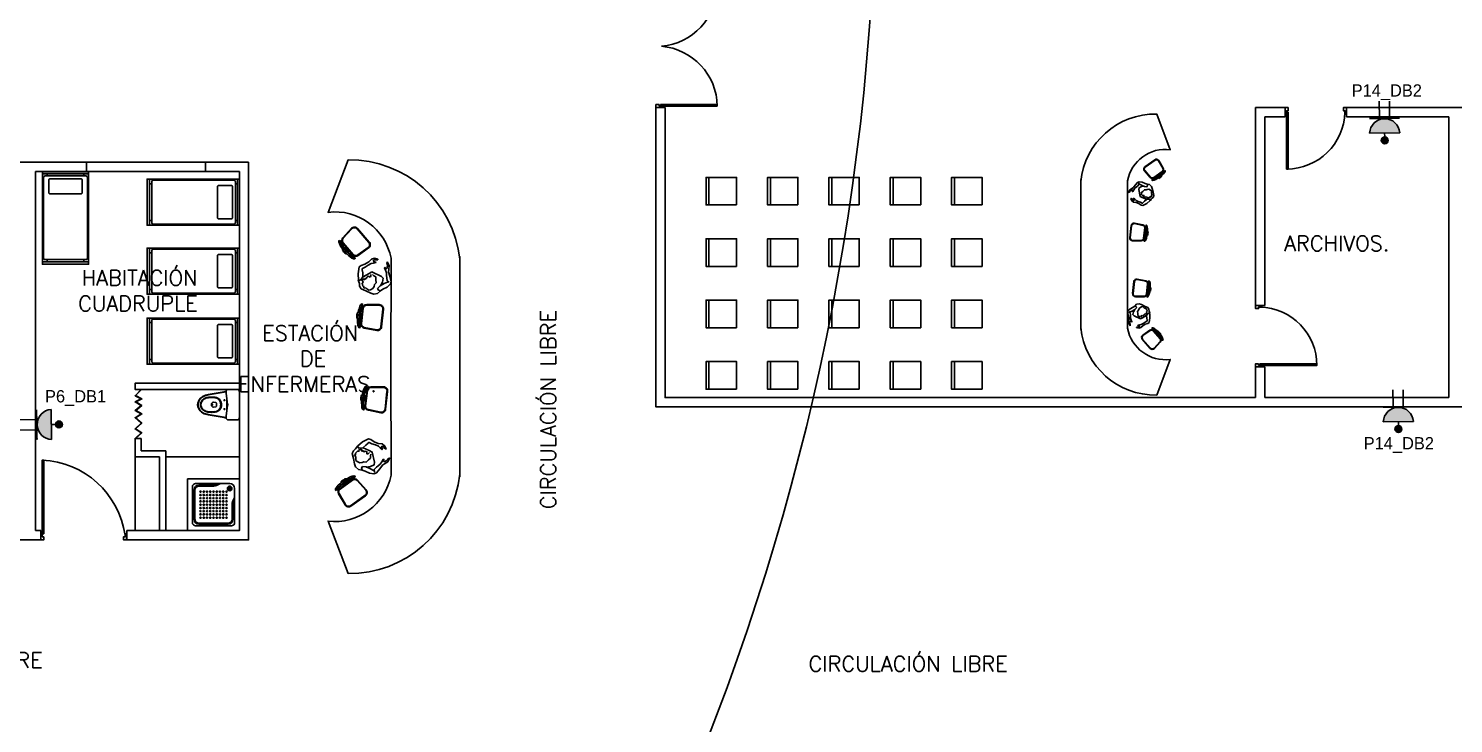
# Model space of a CAD drawing. Header units: metres. Extents: x -24 to 527, y -154 to 95.
# Drawn here: x 188.12 to 211.34, y 19.7 to 31.02 of the extents above; entities that cross this region are included whole.
import ezdxf

# ---------------------------------------------------------------- set-up
doc = ezdxf.new("R2010")
doc.units = ezdxf.units.M
doc.header["$MEASUREMENT"] = 0
for name, color, linetype in [('AN-TEXTO', 3, 'Continuous'), ('AR-MOBILIRIO', 1, 'Continuous'), ('AR-MUROS', 6, 'Continuous'), ('AR-PUERTAS', 2, 'Continuous'), ('AR-VENTANAS', 2, 'Continuous'), ('E-quip', 2, 'Continuous'), ('MOBILIARIO', 42, 'Continuous')]:
    doc.layers.add(name, color=color, linetype=linetype)
doc.layers.add('EQUIPO', color=1, linetype='Continuous', lineweight=0)
doc.styles.add('REGULAR-2.5', font='romans.shx', dxfattribs={"height": 2.5})

# ---------------------------------------------------------------- blocks, each defined once
blk = doc.blocks.new('111111')
at = {"layer": 'AR-PUERTAS', "linetype": 'Continuous'}
for p, q in [((254.317, 121.561), (254.317, 122.51)), ((254.342, 121.586), (254.342, 122.51)), ((256.267, 122.51), (256.242, 122.51)), ((256.242, 121.586), (256.242, 122.51)), ((256.267, 121.561), (256.267, 122.51)), ((254.292, 121.511), (254.292, 121.611)), ((254.317, 121.611), (254.292, 121.611)), ((254.342, 121.511), (254.292, 121.511)), ((254.342, 121.586), (254.317, 121.586)), ((254.342, 121.561), (254.317, 121.561)), ((254.342, 121.511), (254.342, 121.561)), ((256.242, 121.586), (256.267, 121.586)), ((256.242, 121.511), (256.242, 121.561)), ((256.242, 121.561), (256.267, 121.561)), ((256.242, 121.511), (256.292, 121.511)), ((256.267, 121.611), (256.292, 121.611)), ((256.292, 121.511), (256.292, 121.611))]:
    blk.add_line(p, q, dxfattribs=at)
for centre, start, end in [((254.297, 121.512), 5.0221, 88.847), ((256.287, 121.512), 91.153, 174.9779)]:
    blk.add_arc(centre, 0.999, start, end, dxfattribs=at)
blk = doc.blocks.new('AR-ESTACION DE ENFERMERAS')
at = {"layer": 'AR-MOBILIRIO'}
for p, q in [((-1.792, 3.363), (-1.792, 1.567)), ((-0.584, 2.259), (-0.616, 1.969)), ((-0.575, 2.257), (-0.606, 1.968)), ((-0.508, 2.307), (-0.304, 2.266)), ((-0.506, 2.317), (-0.302, 2.276)), ((-0.258, 2.205), (-0.286, 1.956)), ((-0.248, 2.203), (-0.276, 1.955)), ((-0.253, 2.118), (-0.262, 2.039)), ((-0.226, 2.115), (-0.258, 2.119)), ((-0.226, 2.11), (-0.258, 2.114)), ((-0.248, 2.118), (-0.257, 2.038)), ((-0.243, 2.117), (-0.252, 2.038)), ((-0.238, 2.117), (-0.247, 2.037)), ((-0.233, 2.116), (-0.242, 2.037)), ((-0.228, 2.116), (-0.237, 2.036)), ((-0.551, 1.905), (-0.343, 1.905)), ((-0.551, 1.895), (-0.343, 1.895)), ((-0.234, 2.041), (-0.266, 2.044)), ((-0.235, 2.036), (-0.266, 2.039)), ((-0.229, 2.075), (-0.262, 2.079)), ((-1.792, -0.23), (-1.792, 1.566)), ((-0.44, 0.968), (-0.236, 0.927)), ((-0.438, 0.977), (-0.235, 0.937)), ((-0.517, 0.919), (-0.549, 0.63)), ((-0.507, 0.918), (-0.539, 0.629)), ((-0.191, 0.865), (-0.218, 0.616)), ((-0.181, 0.864), (-0.208, 0.615)), ((-0.167, 0.697), (-0.199, 0.7)), ((-0.166, 0.702), (-0.198, 0.705)), ((-0.185, 0.779), (-0.194, 0.7)), ((-0.161, 0.736), (-0.194, 0.74)), ((-0.158, 0.771), (-0.191, 0.775)), ((-0.158, 0.776), (-0.19, 0.78)), ((-0.18, 0.779), (-0.189, 0.699)), ((-0.175, 0.778), (-0.184, 0.698)), ((-0.17, 0.777), (-0.179, 0.698)), ((-0.165, 0.777), (-0.174, 0.697)), ((-0.16, 0.776), (-0.169, 0.697)), ((-0.483, 0.566), (-0.275, 0.566)), ((-0.483, 0.556), (-0.275, 0.556)), ((-0.31, -0.458), (-0.119, -0.678)), ((-0.307, -0.367), (-0.138, -0.245)), ((-0.301, -0.375), (-0.132, -0.254)), ((-0.056, -0.262), (0.108, -0.451)), ((-0.048, -0.255), (0.115, -0.445)), ((0.032, -0.299), (0.007, -0.32)), ((0.035, -0.302), (0.011, -0.323)), ((0.011, -0.316), (0.063, -0.377)), ((0.015, -0.313), (0.067, -0.374)), ((0.019, -0.31), (0.071, -0.37)), ((0.022, -0.307), (0.075, -0.367)), ((0.026, -0.303), (0.078, -0.364)), ((0.03, -0.3), (0.082, -0.361)), ((0.059, -0.328), (0.034, -0.35)), ((0.081, -0.355), (0.056, -0.376)), ((0.084, -0.359), (0.06, -0.38)), ((-0.317, -0.464), (-0.126, -0.684)), ((-0.035, -0.68), (0.106, -0.527)), ((-0.028, -0.687), (0.113, -0.534))]:
    blk.add_line(p, q, dxfattribs=at)
at = {"layer": 'AR-MOBILIRIO', "linetype": 'ByBlock'}
for p, q in [((-0.662, 0.218), (-0.609, 0.269)), ((-0.609, 0.269), (-0.539, 0.304)), ((-0.494, 0.247), (-0.559, 0.213)), ((-0.539, 0.304), (-0.499, 0.332)), ((-0.532, 0.191), (-0.499, 0.25)), ((-0.453, 0.374), (-0.499, 0.332)), ((-0.499, 0.332), (-0.467, 0.322)), ((-0.454, 0.293), (-0.494, 0.247)), ((-0.467, 0.322), (-0.454, 0.293)), ((-0.39, 0.387), (-0.453, 0.374)), ((-0.399, 0.259), (-0.405, 0.23)), ((-0.378, 0.293), (-0.399, 0.259)), ((-0.34, 0.369), (-0.39, 0.387)), ((-0.336, 0.314), (-0.378, 0.293)), ((-0.261, 0.333), (-0.34, 0.369)), ((-0.308, 0.319), (-0.336, 0.314)), ((-0.279, 0.296), (-0.308, 0.319)), ((-0.259, 0.282), (-0.279, 0.296)), ((-0.186, 0.298), (-0.261, 0.333)), ((-0.232, 0.285), (-0.259, 0.282)), ((-0.224, 0.256), (-0.232, 0.285)), ((-0.21, 0.253), (-0.224, 0.256)), ((-0.204, 0.206), (-0.21, 0.253)), ((-0.159, 0.255), (-0.186, 0.298)), ((-0.156, 0.209), (-0.159, 0.255)), ((-0.672, 0.172), (-0.662, 0.218)), ((-0.652, 0.09), (-0.672, 0.172)), ((-0.632, 0.021), (-0.652, 0.09)), ((-0.642, 0.191), (-0.61, 0.17)), ((-0.637, -0.018), (-0.632, 0.021)), ((-0.612, 0.191), (-0.63, 0.185)), ((-0.559, 0.213), (-0.612, 0.191)), ((-0.61, 0.17), (-0.602, 0.118)), ((-0.602, 0.118), (-0.598, 0.08)), ((-0.598, 0.08), (-0.597, 0.04)), ((-0.597, 0.04), (-0.581, -0.004)), ((-0.546, 0.126), (-0.532, 0.191)), ((-0.515, 0.095), (-0.546, 0.126)), ((-0.361, 0.023), (-0.515, 0.095)), ((-0.405, 0.23), (-0.431, 0.203)), ((-0.431, 0.203), (-0.422, 0.15)), ((-0.422, 0.15), (-0.424, 0.105)), ((-0.424, 0.105), (-0.393, 0.085)), ((-0.393, 0.085), (-0.372, 0.064)), ((-0.315, 0.048), (-0.361, 0.023)), ((-0.345, 0.093), (-0.332, 0.111)), ((-0.342, 0.066), (-0.345, 0.093)), ((-0.332, 0.111), (-0.305, 0.09)), ((-0.218, 0.103), (-0.315, 0.048)), ((-0.305, 0.09), (-0.279, 0.108)), ((-0.279, 0.108), (-0.274, 0.131)), ((-0.274, 0.131), (-0.246, 0.132)), ((-0.246, 0.132), (-0.245, 0.15)), ((-0.245, 0.15), (-0.215, 0.138)), ((-0.221, 0.189), (-0.204, 0.206)), ((-0.202, 0.173), (-0.221, 0.189)), ((-0.215, 0.138), (-0.202, 0.173)), ((-0.177, 0.16), (-0.215, 0.104)), ((-0.215, 0.104), (-0.212, 0.039)), ((-0.212, 0.039), (-0.204, -0.009)), ((-0.14, 0.157), (-0.177, 0.16)), ((-0.138, 0.158), (-0.156, 0.209)), ((-0.151, -0.059), (-0.134, 0.052)), ((-0.134, 0.052), (-0.14, 0.157)), ((-0.641, -0.082), (-0.637, -0.018)), ((-0.61, -0.141), (-0.641, -0.082)), ((-0.605, -0.034), (-0.614, -0.07)), ((-0.614, -0.07), (-0.609, -0.106)), ((-0.605, -0.119), (-0.61, -0.141)), ((-0.609, -0.106), (-0.605, -0.119)), ((-0.591, -0.033), (-0.605, -0.034)), ((-0.571, -0.055), (-0.591, -0.033)), ((-0.581, -0.004), (-0.565, -0.044)), ((-0.565, -0.044), (-0.571, -0.055)), ((-0.44, -0.172), (-0.457, -0.176)), ((-0.457, -0.176), (-0.457, -0.186)), ((-0.457, -0.186), (-0.403, -0.199)), ((-0.397, -0.174), (-0.44, -0.172)), ((-0.386, -0.119), (-0.427, -0.13)), ((-0.427, -0.13), (-0.426, -0.136)), ((-0.426, -0.136), (-0.387, -0.146)), ((-0.403, -0.199), (-0.354, -0.185)), ((-0.38, -0.153), (-0.397, -0.174)), ((-0.387, -0.146), (-0.38, -0.153)), ((-0.347, -0.113), (-0.386, -0.119)), ((-0.354, -0.185), (-0.308, -0.141)), ((-0.297, -0.089), (-0.347, -0.113)), ((-0.308, -0.141), (-0.247, -0.104)), ((-0.252, -0.053), (-0.297, -0.089)), ((-0.208, -0.033), (-0.252, -0.053)), ((-0.247, -0.104), (-0.185, -0.084)), ((-0.2, -0.03), (-0.208, -0.033)), ((-0.204, -0.009), (-0.2, -0.03)), ((-0.185, -0.084), (-0.151, -0.059))]:
    blk.add_line(p, q, dxfattribs=at)
at = {"layer": 'AR-MOBILIRIO'}
for points in [[(-1.792, 3.317, -0.388962), (0.028, 4.934), (0.354, 4.08, 0.39649), (-0.672, 3.332), (-0.671, 1.567)], [(-1.792, -0.184, 0.388962), (0.028, -1.801), (0.354, -0.947, -0.39649), (-0.672, -0.199), (-0.671, 1.566)]]:
    blk.add_lwpolyline(points, format="xyb", dxfattribs=at)
at = {"layer": 'AR-MOBILIRIO', "linetype": 'ByBlock'}
for points in [[(-0.626, 3.064), (-0.648, 3.054), (-0.619, 3.115), (-0.566, 3.15), (-0.531, 3.17), (-0.488, 3.228), (-0.436, 3.294), (-0.393, 3.313), (-0.32, 3.302), (-0.25, 3.267), (-0.204, 3.253), (-0.142, 3.242)], [(-0.204, 3.253), (-0.192, 3.221), (-0.208, 3.193), (-0.268, 3.197), (-0.335, 3.228), (-0.385, 3.257), (-0.4, 3.268), (-0.402, 3.281), (-0.399, 3.243), (-0.436, 3.205), (-0.464, 3.179), (-0.496, 3.154), (-0.521, 3.115), (-0.543, 3.078), (-0.556, 3.076), (-0.55, 3.105), (-0.559, 3.115), (-0.593, 3.101), (-0.619, 3.075), (-0.626, 3.064)], [(-0.216, 2.89), (-0.318, 2.934), (-0.366, 2.956), (-0.401, 3.122), (-0.396, 3.165), (-0.336, 3.194), (-0.269, 3.202)], [(-0.32, 2.966), (-0.301, 2.985), (-0.278, 2.986), (-0.279, 2.951), (-0.248, 2.942), (-0.227, 2.951), (-0.21, 2.93), (-0.194, 2.94), (-0.187, 2.909), (-0.15, 2.92), (-0.149, 2.945), (-0.126, 2.942), (-0.092, 2.975), (-0.098, 2.987), (-0.079, 3.012), (-0.098, 3.031), (-0.099, 3.056), (-0.098, 3.093), (-0.119, 3.112), (-0.162, 3.133), (-0.201, 3.129), (-0.228, 3.116), (-0.265, 3.121), (-0.302, 3.081), (-0.339, 3.055), (-0.336, 3.019), (-0.34, 2.99)], [(-0.124, 2.86), (-0.094, 2.906), (-0.059, 2.935), (-0.041, 2.983), (-0.058, 3.064), (-0.078, 3.148), (-0.094, 3.199), (-0.142, 3.242)], [(-0.582, 2.911), (-0.591, 2.906), (-0.568, 2.855), (-0.527, 2.824), (-0.464, 2.815), (-0.398, 2.789), (-0.345, 2.751), (-0.304, 2.739), (-0.205, 2.793), (-0.126, 2.861), (-0.145, 2.892), (-0.214, 2.889)], [(-0.214, 2.889), (-0.263, 2.847), (-0.297, 2.812), (-0.311, 2.796), (-0.318, 2.8), (-0.36, 2.823), (-0.417, 2.837), (-0.466, 2.862), (-0.494, 2.89), (-0.527, 2.916), (-0.532, 2.911), (-0.516, 2.874), (-0.518, 2.864), (-0.545, 2.865), (-0.569, 2.9), (-0.582, 2.911)]]:
    blk.add_lwpolyline(points, dxfattribs=at)
at = {"layer": 'AR-MOBILIRIO'}
for centre, radius, start, end in [((-0.871, 2.148), 0.646, 336.7176, 10.5405), ((-0.202, 2.089), 0.0305, 42.2784, 74.6625), ((-0.206, 2.055), 0.0305, 272.5051, 304.8395), ((-0.804, 0.809), 0.646, 336.7176, 10.5405), ((-0.134, 0.75), 0.0305, 42.2784, 74.6625), ((-0.138, 0.716), 0.0305, 272.5051, 304.8395), ((-0.431, -0.75), 0.646, 23.8876, 57.7104), ((0.067, -0.299), 0.0305, 89.4483, 121.8325), ((0.089, -0.325), 0.0305, 319.675, 352.0095)]:
    blk.add_arc(centre, radius, start, end, dxfattribs=at)
at = {"layer": 'AR-MOBILIRIO', "extrusion": (0, 0, -1)}
for centre, major_axis, start_param, end_param in [((-0.518, 2.251), (0.0369, 0.0554), 4.232936, 5.879449), ((-0.518, 2.251), (0.0313, 0.0471), 4.232936, 5.879449), ((-0.314, 2.211), (0.0313, 0.0471), 5.879449, 7.375986), ((-0.314, 2.211), (0.0369, 0.0554), 5.879449, 7.375986), ((-0.55, 1.962), (0.0369, 0.0554), 2.568445, 4.232936), ((-0.55, 1.962), (0.0313, 0.0471), 2.568445, 4.232936), ((-0.342, 1.962), (0.0313, 0.0471), 1.092801, 2.568445), ((-0.342, 1.962), (0.0369, 0.0554), 1.092801, 2.568445), ((-0.451, 0.912), (0.0369, 0.0554), 4.232936, 5.879449), ((-0.451, 0.912), (0.0313, 0.0471), 4.232936, 5.879449), ((-0.247, 0.871), (0.0369, 0.0554), 5.879449, 7.375986), ((-0.247, 0.871), (0.0313, 0.0471), 5.879449, 7.375986), ((-0.482, 0.623), (0.0369, 0.0554), 2.568445, 4.232936), ((-0.482, 0.623), (0.0313, 0.0471), 2.568445, 4.232936), ((-0.274, 0.622), (0.0313, 0.0471), 1.092801, 2.568445), ((-0.274, 0.622), (0.0369, 0.0554), 1.092801, 2.568445), ((-0.099, -0.299), (-0.0156, 0.0647), 5.879449, 7.375986), ((-0.267, -0.421), (-0.0156, 0.0647), 4.232936, 5.879449), ((-0.267, -0.421), (-0.0132, 0.055), 4.232936, 5.879449), ((-0.099, -0.299), (-0.0132, 0.055), 5.879449, 7.375986), ((0.065, -0.488), (-0.0132, 0.055), 1.092801, 2.568445), ((0.065, -0.488), (-0.0156, 0.0647), 1.092801, 2.568445), ((-0.076, -0.641), (-0.0156, 0.0647), 2.568445, 4.232936), ((-0.076, -0.641), (-0.0132, 0.055), 2.568445, 4.232936)]:
    blk.add_ellipse(centre, major_axis=major_axis, ratio=1, start_param=start_param, end_param=end_param, dxfattribs=at)
at = {"layer": 'AR-MOBILIRIO'}
for centre, major_axis, start_param, end_param in [((-0.244, 2.078), (0.022, 0.194), 2.867658, 6.556557), ((-0.269, 2.081), (0.022, 0.194), 3.414965, 6.009251), ((-0.176, 0.739), (0.022, 0.194), 2.867658, 6.556557), ((-0.202, 0.741), (0.022, 0.194), 3.414965, 6.009251), ((0.047, -0.338), (-0.128, 0.148), 2.867658, 6.556557), ((0.027, -0.354), (-0.128, 0.148), 3.414965, 6.009251)]:
    blk.add_ellipse(centre, major_axis=major_axis, ratio=0.239226, start_param=start_param, end_param=end_param, dxfattribs=at)
for points in [[(-0.188, 2.03), (-0.185, 2.049), (-0.183, 2.068), (-0.18, 2.095), (-0.18, 2.102), (-0.179, 2.11)], [(-0.121, 0.691), (-0.118, 0.71), (-0.115, 0.729), (-0.113, 0.755), (-0.112, 0.763), (-0.112, 0.771)], [(0.119, -0.329), (0.108, -0.314), (0.095, -0.299), (0.078, -0.28), (0.072, -0.274), (0.067, -0.268)]]:
    blk.add_open_spline(points, degree=3, knots=[4.503628, 4.503628, 4.503628, 4.503628, 4.7924379, 4.7924379, 4.9095358, 4.9095358, 4.9095358, 4.9095358], dxfattribs=at)
at = {"layer": 'MOBILIARIO', "linetype": 'ByBlock'}
blk.add_line((-0.63, 0.185), (-0.642, 0.191), dxfattribs=at)
blk = doc.blocks.new('AR-ESTACION DE ENFERMERAS 1')
at = {"layer": 'AR-MOBILIRIO'}
for p, q in [((0.413, 4.588), (0.176, 4.418)), ((0.419, 4.58), (0.182, 4.41)), ((0.5, 4.563), (0.606, 4.384)), ((0.508, 4.568), (0.614, 4.389)), ((0.165, 4.32), (0.304, 4.165)), ((0.172, 4.327), (0.311, 4.172)), ((0.59, 4.309), (0.387, 4.163)), ((0.596, 4.301), (0.393, 4.155)), ((0.481, 4.179), (0.462, 4.205)), ((0.53, 4.247), (0.465, 4.201)), ((0.485, 4.181), (0.466, 4.208)), ((0.533, 4.243), (0.468, 4.197)), ((0.536, 4.239), (0.471, 4.193)), ((0.539, 4.235), (0.474, 4.189)), ((0.542, 4.231), (0.477, 4.185)), ((0.545, 4.227), (0.479, 4.18)), ((0.514, 4.201), (0.494, 4.228)), ((0.542, 4.222), (0.523, 4.248)), ((0.546, 4.225), (0.527, 4.251))]:
    blk.add_line(p, q, dxfattribs=at)
for centre, radius, start, end in [((0.139, 4.727), 0.646, 288.6156, 322.4385), ((0.542, 4.19), 0.0305, 354.1764, 26.5605), ((0.514, 4.17), 0.0305, 224.4031, 256.7375)]:
    blk.add_arc(centre, radius, start, end, dxfattribs=at)
at = {"layer": 'AR-MOBILIRIO', "extrusion": (0, 0, -1)}
for centre, major_axis, start_param, end_param in [((0.215, 4.364), (0.0659, 0.0096), 2.568445, 4.232936), ((0.452, 4.534), (0.0659, 0.0096), 4.232936, 5.879449), ((0.452, 4.534), (0.056, 0.0081), 4.232936, 5.879449), ((0.215, 4.364), (0.056, 0.0081), 2.568445, 4.232936), ((0.557, 4.355), (0.056, 0.0081), 5.879449, 7.375986), ((0.557, 4.355), (0.0659, 0.0096), 5.879449, 7.375986), ((0.354, 4.209), (0.0659, 0.0096), 1.092801, 2.568445), ((0.354, 4.209), (0.056, 0.0081), 1.092801, 2.568445)]:
    blk.add_ellipse(centre, major_axis=major_axis, ratio=1, start_param=start_param, end_param=end_param, dxfattribs=at)
at = {"layer": 'AR-MOBILIRIO'}
for centre, start_param, end_param in [((0.506, 4.214), 2.867658, 6.556557), ((0.491, 4.234), 3.414965, 6.009251)]:
    blk.add_ellipse(centre, major_axis=(0.159, 0.113), ratio=0.239226, start_param=start_param, end_param=end_param, dxfattribs=at)
blk.add_open_spline([(0.507, 4.141), (0.523, 4.151), (0.539, 4.162), (0.561, 4.178), (0.567, 4.182), (0.573, 4.187)], degree=3, knots=[4.503628, 4.503628, 4.503628, 4.503628, 4.7924379, 4.7924379, 4.9095358, 4.9095358, 4.9095358, 4.9095358], dxfattribs=at)
at = {"layer": 'AR-MOBILIRIO', "color": 1}
blk.add_blockref('AR-ESTACION DE ENFERMERAS', (0.431, 0.75), dxfattribs=at)
blk = doc.blocks.new('silla')
for points in [[(-0.225, -0.023), (0.225, -0.023), (0.225, 0.023), (-0.225, 0.023)], [(-0.225, -0.473), (0.225, -0.473), (0.225, -0.023), (-0.225, -0.023)]]:
    blk.add_lwpolyline(points, close=True)
blk = doc.blocks.new('*U108')
at = {"layer": 'AR-MOBILIRIO', "rotation": 90}
blk.add_blockref('silla', (-0.225, 0), dxfattribs=at)
blk = doc.blocks.new('*U109')
at = {"layer": 'AR-MUROS', "color": 0, "linetype": 'ByBlock', "lineweight": -2}
for p in [(0, 3), (1, 3), (2, 3), (3, 3), (4, 3), (0, 2), (1, 2), (2, 2), (3, 2), (4, 2), (0, 1), (1, 1), (2, 1), (3, 1), (4, 1), (0, 0), (1, 0), (2, 0), (3, 0), (4, 0)]:
    blk.add_blockref('*U108', p, dxfattribs=at)
blk = doc.blocks.new('31643339')
at = {"layer": 'AR-MOBILIRIO'}
for p, q in [((0.038, 0.5), (0.038, -0.5)), ((0.038, 0.4), (0.087, 0.4)), ((1.9, 0.4), (1.95, 0.4)), ((1.95, 0.5), (1.95, -0.5)), ((0.038, -0.4), (0.087, -0.4)), ((1.9, -0.4), (1.95, -0.4))]:
    blk.add_line(p, q, dxfattribs=at)
blk.add_lwpolyline([(0, -0.5), (0, 0.5), (2, 0.5), (2, -0.5)], close=True, dxfattribs=at)
for points in [[(1.87, 0.475, -0.414214), (1.9, 0.445), (1.9, -0.445, -0.414214), (1.87, -0.475), (0.117, -0.475, -0.414214), (0.087, -0.445), (0.087, 0.445, -0.414214), (0.117, 0.475)], [(0.15, -0.332, 0.414214), (0.18, -0.362), (0.447, -0.362, 0.414214), (0.477, -0.332), (0.477, 0.333, 0.414214), (0.447, 0.363), (0.18, 0.363, 0.414214), (0.15, 0.333)]]:
    blk.add_lwpolyline(points, format="xyb", close=True, dxfattribs=at)
blk = doc.blocks.new('AR-PUERTA 2')
at = {"layer": 'AR-PUERTAS', "linetype": 'Continuous'}
for points in [[(-1.354, -0.058), (-1.354, -0.008), (-1.329, -0.008), (-1.329, 0.042), (-1.379, 0.042), (-1.379, -0.058)], [(-0.029, -0.008), (-0.029, 0.042), (0.021, 0.042), (0.021, -0.058), (-0.004, -0.058), (-0.004, -0.008)], [(-0.004, -0.058), (-0.004, -1.258), (-0.029, -1.258), (-0.029, -0.058)]]:
    blk.add_lwpolyline(points, close=True, dxfattribs=at)
blk.add_arc((0.061, 0.169), 1.428, 188.1236, 267.3924, dxfattribs=at)
blk = doc.blocks.new('AR-PUERTA 1')
at = {"layer": 'AR-PUERTAS', "linetype": 'Continuous'}
for points in [[(0.954, 0.033), (0.954, 0.958), (0.929, 0.958), (0.929, 0.033)], [(0.004, 0.058), (0.004, 0.008), (0.029, 0.008), (0.029, -0.042), (-0.021, -0.042), (-0.021, 0.058)], [(0.929, 0.008), (0.929, -0.042), (0.979, -0.042), (0.979, 0.058), (0.954, 0.058), (0.954, 0.008)]]:
    blk.add_lwpolyline(points, close=True, dxfattribs=at)
blk.add_arc((0.954, 0.008), 0.949, 89.9989, 178.4932, dxfattribs=at)
blk = doc.blocks.new('AR-PUERTA ACORDION')
at = {"layer": 'AR-PUERTAS'}
blk.add_lwpolyline([(-0.386, 0.049), (-0.288, -0.046), (-0.235, 0.057), (-0.185, -0.044), (-0.129, 0.054), (-0.046, -0.045), (0.01, 0.056), (0.073, -0.046), (0.158, 0.053), (0.252, -0.046), (0.317, 0.054), (0.41, -0.047), (0.41, -0.054), (0.318, 0.046), (0.253, -0.054), (0.158, 0.046), (0.072, -0.054), (0.01, 0.046), (-0.045, -0.054), (-0.128, 0.046), (-0.185, -0.054), (-0.235, 0.046), (-0.287, -0.054), (-0.39, 0.046)], close=True, dxfattribs=at)
blk = doc.blocks.new('A$C05366594')
at = {"layer": 'AR-MOBILIRIO', "linetype": 'Continuous'}
for p, q in [((0, 0), (0, 0.72)), ((0, 0.72), (0.72, 0.72)), ((0.068, 0.113), (0.068, 0.608)), ((0.113, 0.653), (0.585, 0.653)), ((0.367, 0.63), (0.158, 0.63)), ((0.428, 0.653), (0.397, 0.637)), ((0.72, 0.72), (0.72, 0)), ((0.09, 0.563), (0.09, 0.158)), ((0.653, 0.428), (0.637, 0.397)), ((0.653, 0.585), (0.653, 0.113)), ((0.63, 0.367), (0.63, 0.158)), ((0.72, 0), (0, 0)), ((0.608, 0.068), (0.113, 0.068)), ((0.563, 0.09), (0.158, 0.09))]:
    blk.add_line(p, q, dxfattribs=at)
at = {"layer": 'AR-MOBILIRIO', "color": 250}
for p, q in [((0.367, 0.617), (0.158, 0.617)), ((0.458, 0.653), (0.403, 0.625)), ((0.104, 0.563), (0.104, 0.158)), ((0.653, 0.458), (0.625, 0.403)), ((0.617, 0.367), (0.617, 0.158)), ((0.563, 0.104), (0.158, 0.104))]:
    blk.add_line(p, q, dxfattribs=at)
at = {"layer": 'AR-MOBILIRIO', "linetype": 'Continuous'}
for centre, major_axis, start_param, end_param in [((0.113, 0.608), (0.0318, 0.0318), 0.785398, 2.356194), ((0.158, 0.563), (0.0477, 0.0477), 0.785398, 2.356194), ((0.367, 0.698), (0.0477, 0.0477), 3.926991, 4.390638), ((0.585, 0.585), (0.0477, 0.0477), 5.497787, 7.068583), ((0.698, 0.367), (-0.0477, 0.0477), 0.321751, 0.785398), ((0.113, 0.113), (-0.0318, 0.0318), 0.785398, 2.356194), ((0.158, 0.158), (-0.0477, 0.0477), 0.785398, 2.356194), ((0.158, 0.158), (-0.0477, 0.0477), 0.785398, 2.356194), ((0.563, 0.158), (0.0477, 0.0477), 3.926991, 5.497787), ((0.608, 0.113), (-0.0318, 0.0318), 2.356194, 3.926991)]:
    blk.add_ellipse(centre, major_axis=major_axis, ratio=1, start_param=start_param, end_param=end_param, dxfattribs=at)
at = {"layer": 'AR-MOBILIRIO', "color": 250}
for centre, major_axis, start_param, end_param in [((0.158, 0.563), (-0.0382, 0.0382), -0.785398, 0.785398), ((0.367, 0.698), (0.0573, 0.0573), 3.926991, 4.390638), ((0.585, 0.585), (0.0223, 0.0223), 0.785398, 7.068583), ((0.585, 0.585), (-0.00955, 0.00955), -0.785398, 5.497787), ((0.581, 0.592), (0.00286, 0.00286), 0.785398, 7.068583), ((0.589, 0.592), (0.00286, 0.00286), 0.785398, 7.068583), ((0.18, 0.54), (-0.00636, 0.00636), -0.785398, 5.497787), ((0.18, 0.495), (-0.00636, 0.00636), -0.785398, 5.497787), ((0.18, 0.45), (-0.00636, 0.00636), -0.785398, 5.497787), ((0.18, 0.405), (-0.00636, 0.00636), -0.785398, 5.497787), ((0.225, 0.54), (0.00636, 0.00636), 0.785398, 7.068583), ((0.225, 0.495), (0.00636, 0.00636), 0.785398, 7.068583), ((0.225, 0.45), (0.00636, 0.00636), 0.785398, 7.068583), ((0.225, 0.405), (0.00636, 0.00636), 0.785398, 7.068583), ((0.27, 0.54), (0.00636, 0.00636), 0.785398, 7.068583), ((0.27, 0.495), (0.00636, 0.00636), 0.785398, 7.068583), ((0.27, 0.45), (0.00636, 0.00636), 0.785398, 7.068583), ((0.27, 0.405), (0.00636, 0.00636), 0.785398, 7.068583), ((0.315, 0.54), (-0.00636, 0.00636), -0.785398, 5.497787), ((0.315, 0.495), (-0.00636, 0.00636), -0.785398, 5.497787), ((0.315, 0.45), (-0.00636, 0.00636), -0.785398, 5.497787), ((0.315, 0.405), (-0.00636, 0.00636), -0.785398, 5.497787), ((0.36, 0.54), (-0.00636, 0.00636), -0.785398, 5.497787), ((0.36, 0.495), (-0.00636, 0.00636), -0.785398, 5.497787), ((0.36, 0.45), (-0.00636, 0.00636), -0.785398, 5.497787), ((0.36, 0.405), (-0.00636, 0.00636), -0.785398, 5.497787), ((0.405, 0.54), (-0.00636, 0.00636), -0.785398, 5.497787), ((0.405, 0.495), (-0.00636, 0.00636), -0.785398, 5.497787), ((0.405, 0.45), (-0.00636, 0.00636), -0.785398, 5.497787), ((0.405, 0.405), (-0.00636, 0.00636), -0.785398, 5.497787), ((0.45, 0.54), (0.00636, 0.00636), 0.785398, 7.068583), ((0.45, 0.495), (0.00636, 0.00636), 0.785398, 7.068583), ((0.45, 0.45), (0.00636, 0.00636), 0.785398, 7.068583), ((0.45, 0.405), (0.00636, 0.00636), 0.785398, 7.068583), ((0.495, 0.54), (0.00636, 0.00636), 0.785398, 7.068583), ((0.495, 0.495), (0.00636, 0.00636), 0.785398, 7.068583), ((0.495, 0.45), (0.00636, 0.00636), 0.785398, 7.068583), ((0.495, 0.405), (0.00636, 0.00636), 0.785398, 7.068583), ((0.54, 0.54), (-0.00636, 0.00636), -0.785398, 5.497787), ((0.54, 0.495), (-0.00636, 0.00636), -0.785398, 5.497787), ((0.54, 0.45), (-0.00636, 0.00636), -0.785398, 5.497787), ((0.54, 0.405), (-0.00636, 0.00636), -0.785398, 5.497787), ((0.576, 0.585), (0.00286, 0.00286), 0.785398, 7.068583), ((0.581, 0.578), (0.00286, 0.00286), 0.785398, 7.068583), ((0.589, 0.578), (0.00286, 0.00286), 0.785398, 7.068583), ((0.594, 0.585), (0.00286, 0.00286), 0.785398, 7.068583), ((0.698, 0.367), (-0.0573, 0.0573), 0.321751, 0.785398), ((0.18, 0.36), (-0.00636, 0.00636), -0.785398, 5.497787), ((0.18, 0.315), (-0.00636, 0.00636), -0.785398, 5.497787), ((0.18, 0.27), (-0.00636, 0.00636), -0.785398, 5.497787), ((0.18, 0.225), (-0.00636, 0.00636), -0.785398, 5.497787), ((0.225, 0.36), (0.00636, 0.00636), 0.785398, 7.068583), ((0.225, 0.315), (0.00636, 0.00636), 0.785398, 7.068583), ((0.225, 0.27), (0.00636, 0.00636), 0.785398, 7.068583), ((0.225, 0.225), (0.00636, 0.00636), 0.785398, 7.068583), ((0.27, 0.36), (0.00636, 0.00636), 0.785398, 7.068583), ((0.27, 0.315), (0.00636, 0.00636), 0.785398, 7.068583), ((0.27, 0.27), (0.00636, 0.00636), 0.785398, 7.068583), ((0.27, 0.225), (0.00636, 0.00636), 0.785398, 7.068583), ((0.315, 0.36), (-0.00636, 0.00636), -0.785398, 5.497787), ((0.315, 0.315), (-0.00636, 0.00636), -0.785398, 5.497787), ((0.315, 0.27), (-0.00636, 0.00636), -0.785398, 5.497787), ((0.315, 0.225), (-0.00636, 0.00636), -0.785398, 5.497787), ((0.36, 0.36), (-0.00636, 0.00636), -0.785398, 5.497787), ((0.36, 0.315), (-0.00636, 0.00636), -0.785398, 5.497787), ((0.36, 0.27), (-0.00636, 0.00636), -0.785398, 5.497787), ((0.36, 0.225), (-0.00636, 0.00636), -0.785398, 5.497787), ((0.405, 0.36), (-0.00636, 0.00636), -0.785398, 5.497787), ((0.405, 0.315), (-0.00636, 0.00636), -0.785398, 5.497787), ((0.405, 0.27), (-0.00636, 0.00636), -0.785398, 5.497787), ((0.405, 0.225), (-0.00636, 0.00636), -0.785398, 5.497787), ((0.45, 0.36), (0.00636, 0.00636), 0.785398, 7.068583), ((0.45, 0.315), (0.00636, 0.00636), 0.785398, 7.068583), ((0.45, 0.27), (0.00636, 0.00636), 0.785398, 7.068583), ((0.45, 0.225), (0.00636, 0.00636), 0.785398, 7.068583), ((0.495, 0.36), (0.00636, 0.00636), 0.785398, 7.068583), ((0.495, 0.315), (0.00636, 0.00636), 0.785398, 7.068583), ((0.495, 0.27), (0.00636, 0.00636), 0.785398, 7.068583), ((0.495, 0.225), (0.00636, 0.00636), 0.785398, 7.068583), ((0.54, 0.36), (-0.00636, 0.00636), -0.785398, 5.497787), ((0.54, 0.315), (-0.00636, 0.00636), -0.785398, 5.497787), ((0.54, 0.27), (-0.00636, 0.00636), -0.785398, 5.497787), ((0.54, 0.225), (-0.00636, 0.00636), -0.785398, 5.497787), ((0.158, 0.158), (-0.0382, 0.0382), 0.785398, 2.356194), ((0.158, 0.158), (0.0382, 0.0382), 2.356194, 3.926991), ((0.18, 0.18), (-0.00636, 0.00636), -0.785398, 5.497787), ((0.225, 0.18), (0.00636, 0.00636), 0.785398, 7.068583), ((0.27, 0.18), (0.00636, 0.00636), 0.785398, 7.068583), ((0.315, 0.18), (-0.00636, 0.00636), -0.785398, 5.497787), ((0.36, 0.18), (-0.00636, 0.00636), -0.785398, 5.497787), ((0.405, 0.18), (-0.00636, 0.00636), -0.785398, 5.497787), ((0.45, 0.18), (0.00636, 0.00636), 0.785398, 7.068583), ((0.495, 0.18), (0.00636, 0.00636), 0.785398, 7.068583), ((0.54, 0.18), (-0.00636, 0.00636), -0.785398, 5.497787), ((0.563, 0.158), (0.0382, 0.0382), 3.926991, 5.497787)]:
    blk.add_ellipse(centre, major_axis=major_axis, ratio=1, start_param=start_param, end_param=end_param, dxfattribs=at)
blk = doc.blocks.new('1p-toppiece')
at = {"layer": 'AR-MOBILIRIO'}
for p, q in [((-0.047, 0.26), (-0.192, 0.26)), ((-0.532, 0.174), (-0.265, 0.22)), ((-0.232, 0.219), (-0.531, 0.169)), ((-0.485, 0.003), (-0.485, 0.003)), ((-0.485, 0.003), (-0.485, 0.003)), ((-0.485, 0.003), (-0.485, 0.003)), ((-0.485, 0.003), (-0.485, 0.003)), ((-0.485, 0.003), (-0.485, 0.003)), ((-0.485, 0.003), (-0.485, 0.003)), ((-0.485, 0.003), (-0.485, 0.003)), ((-0.485, 0.003), (-0.485, 0.003)), ((-0.406, 0.039), (-0.443, 0.044)), ((-0.232, 0.22), (-0.232, 0.195)), ((-0.205, 0.008), (-0.232, 0.195)), ((-0.218, 0.098), (-0.218, 0.003)), ((-0.218, -0.093), (-0.218, 0.003)), ((-0.007, 0.22), (-0.007, -0.214)), ((-0.532, -0.169), (-0.265, -0.215)), ((-0.232, -0.214), (-0.531, -0.163)), ((-0.406, -0.034), (-0.443, -0.039)), ((-0.232, -0.189), (-0.205, -0.003)), ((-0.232, -0.189), (-0.232, -0.214)), ((-0.047, -0.254), (-0.192, -0.254))]:
    blk.add_line(p, q, dxfattribs=at)
blk.add_lwpolyline([(-0.467, -0.009, 0.139005), (-0.464, -0.009, 0.107089), (-0.461, -0.006, 0.080212), (-0.46, -0.002, 0.06796), (-0.459, 0.003, 0.06796), (-0.46, 0.007, 0.080212), (-0.461, 0.011, 0.107089), (-0.464, 0.014, 0.139005), (-0.467, 0.015, 0.139005), (-0.47, 0.014, 0.107089), (-0.473, 0.011, 0.080212), (-0.474, 0.007, 0.06796), (-0.475, 0.003, 0.06796), (-0.474, -0.002, 0.080212), (-0.473, -0.006, 0.107089), (-0.47, -0.009, 0.139005)], format="xyb", close=True, dxfattribs=at)
for centre in [(-0.26, 0.078), (-0.26, -0.072)]:
    blk.add_circle(centre, 0.008, dxfattribs=at)
for centre, radius, start, end in [((-0.192, 0.22), 0.04, 90, 180), ((-0.047, 0.22), 0.04, 0, 90), ((-0.545, -0.004), 0.165, 137.5273, 177.8064), ((-0.545, 0.009), 0.165, 182.1936, 222.4727), ((-0.545, -0.004), 0.159, 137.1746, 177.7477), ((-0.545, 0.009), 0.159, 182.2523, 222.8254), ((-0.518, -0.034), 0.206, 106.927, 136.493), ((-0.541, -0.003), 0.122, 134.1142, 177.24), ((-0.541, 0.008), 0.122, 182.76, 225.8858), ((-0.518, -0.034), 0.2, 106.5054, 136.1127), ((-0.541, -0.003), 0.115, 133.4423, 177.1285), ((-0.541, 0.008), 0.115, 182.8715, 226.5577), ((-0.519, -0.031), 0.157, 102.7254, 132.8308), ((-0.52, -0.03), 0.15, 101.8667, 132.1155), ((-0.482, -0.117), 0.296, 99.7929, 108.8085), ((-0.482, -0.12), 0.292, 99.5848, 108.4322), ((-0.482, -0.148), 0.279, 90.6669, 104.9929), ((-0.482, -0.156), 0.281, 90.6819, 104.1933), ((-0.474, -0.297), 0.428, 81.7587, 91.4179), ((-0.488, -0.362), 0.487, 81.705, 89.6761), ((-0.434, 0.003), 0.0456, 126.1832, 180), ((-0.434, 0.003), 0.0456, 180, 233.8168), ((-0.447, 0.019), 0.025, 82.2348, 126.1832), ((-0.434, -0.002), 0.123, 44.007, 82.2929), ((-0.431, -0.004), 0.132, 44.3018, 82.295), ((-0.408, 0.024), 0.015, 13.7696, 82.2348), ((-0.495, 0.003), 0.105, 0, 13.7696), ((-0.495, 0.003), 0.105, 346.2304, 0), ((-0.46, 0.006), 0.138, 358.6352, 34.0042), ((-0.46, -0.001), 0.138, 325.9958, 1.3648), ((-0.441, 0.008), 0.132, 357.4666, 37.446), ((-0.441, -0.003), 0.132, 322.554, 2.5334), ((-0.24, 0.073), 0.15, 87.0389, 99.7929), ((-0.244, 0.003), 0.04, 351.6776, 8.3142), ((-0.518, 0.039), 0.206, 223.507, 253.073), ((-0.518, 0.039), 0.2, 223.8873, 253.4946), ((-0.519, 0.036), 0.157, 227.1692, 257.2746), ((-0.52, 0.036), 0.15, 227.8845, 258.1333), ((-0.482, 0.122), 0.296, 251.1915, 260.2071), ((-0.482, 0.125), 0.292, 251.5678, 260.4152), ((-0.482, 0.153), 0.279, 255.0071, 269.3331), ((-0.482, 0.161), 0.281, 255.8067, 269.3181), ((-0.488, 0.368), 0.487, 270.3239, 278.295), ((-0.474, 0.302), 0.428, 268.5821, 278.2413), ((-0.447, -0.014), 0.025, 233.8168, 277.7652), ((-0.434, 0.007), 0.123, 277.7071, 315.993), ((-0.431, 0.009), 0.132, 277.705, 315.6982), ((-0.408, -0.019), 0.015, 277.7652, 346.2304), ((-0.24, -0.067), 0.15, 260.2071, 272.966), ((-0.192, -0.214), 0.04, 180, 270), ((-0.047, -0.214), 0.04, 270, 360)]:
    blk.add_arc(centre, radius, start, end, dxfattribs=at)
blk = doc.blocks.new('16A twin WP')
at = {"ltscale": 8}
h = blk.add_hatch(color=256, dxfattribs=at)
edge = h.paths.add_edge_path()
edge.add_ellipse((17.4, -1), major_axis=(0.2, 17.4), ratio=1, start_angle=273.7089, end_angle=447.4296, ccw=False)
edge.add_line((34.8, 0), (0, 0))
h = blk.add_hatch(color=256, dxfattribs=at)
edge = h.paths.add_edge_path()
edge.add_ellipse((17.4, -8.7), major_axis=(-2.81, 2.81), ratio=1, start_angle=0, end_angle=360)
for p, q in [((11.5, 16.9), (11.5, 36.5)), ((23.3, 16.9), (23.3, 36.5)), ((34.8, 0), (0, 0)), ((17.4, -4.7), (17.4, 0))]:
    blk.add_line(p, q, dxfattribs=at)
at = {"ltscale": 8, "const_width": 2}
blk.add_lwpolyline([(34.8, 16.9), (0, 16.9)], dxfattribs=at)
at = {"ltscale": 8, "extrusion": (0, 0, -1)}
blk.add_ellipse((17.4, -1), major_axis=(0.2, 17.4), ratio=1, start_param=-1.525934, end_param=1.506063, dxfattribs=at)
at = {"ltscale": 8}
blk.add_ellipse((17.4, -8.7), major_axis=(-2.81, 2.81), ratio=1, start_param=3.926991, end_param=10.210176, dxfattribs=at)

msp = doc.modelspace()

# ---------------------------------------------------------------- linework, layer by layer
at = {"layer": 'AR-MUROS'}
for p, q in [((208.114, 29.729), (208.594, 29.729)), ((208.114, 26.507), (208.114, 29.729)), ((209.594, 29.729), (211.264, 29.729)), ((208.594, 29.579), (208.264, 29.579)), ((208.264, 29.579), (208.264, 26.507)), ((211.264, 29.579), (209.594, 29.579)), ((191.704, 28.84), (153.349, 28.84)), ((198.342, 27.583), (198.342, 27.377)), ((208.264, 26.507), (208.114, 26.507)), ((208.264, 25.507), (208.114, 25.507)), ((208.114, 25.006), (208.114, 25.507)), ((208.264, 25.507), (208.264, 25.006)), ((208.114, 25.006), (207.819, 25.006)), ((211.264, 25.006), (208.264, 25.006)), ((210.969, 25.006), (208.264, 25.006)), ((189.855, 24.34), (189.855, 24.04)), ((189.955, 24.34), (189.855, 24.34)), ((189.955, 24.14), (189.955, 24.34)), ((189.855, 24.04), (189.855, 22.84)), ((190.254, 24.04), (190.254, 22.84)), ((190.354, 24.14), (190.354, 22.84))]:
    msp.add_line(p, q, dxfattribs=at)
for points in [[(211.264, 24.856), (198.342, 24.856), (198.342, 29.729), (198.492, 29.729), (198.492, 27.558)], [(208.594, 29.579), (208.594, 29.729)], [(209.594, 29.579), (209.594, 29.729)], [(215.697, 29.729), (211.264, 29.729)], [(208.264, 29.579), (208.264, 28.786)], [(211.264, 29.579), (211.264, 25.006)], [(189.717, 22.69), (191.704, 22.69), (191.704, 28.84)], [(191.554, 28.69), (188.231, 28.69)], [(188.231, 22.84), (188.231, 28.69)], [(189.717, 22.84), (191.554, 22.84), (191.554, 28.69)], [(198.492, 27.583), (198.492, 25.006), (208.114, 25.006)], [(191.554, 25.24), (189.855, 25.24), (189.855, 25.14), (191.554, 25.14)], [(211.264, 24.856), (217.725, 24.856), (234.383, 24.856)], [(190.254, 24.04), (189.855, 24.04)], [(190.354, 24.14), (189.955, 24.14)], [(190.354, 24.04), (191.554, 24.04)], [(188.231, 22.84), (188.317, 22.84)], [(188.317, 22.69), (188.317, 22.84)], [(189.717, 22.69), (189.717, 22.84)], [(186.202, 22.69), (188.231, 22.69)], [(188.231, 22.69), (188.317, 22.69)]]:
    msp.add_lwpolyline(points, dxfattribs=at)
at = {"layer": 'AR-PUERTAS'}
for centre in [(214.119, 34.834), (161.853, 34.069)]:
    msp.add_circle(centre, 40.081, dxfattribs=at)
at = {"layer": 'AR-VENTANAS'}
msp.add_lwpolyline([(189.06, 28.841), (189.06, 28.691), (191.003, 28.691), (191.003, 28.841)], close=True, dxfattribs=at)

# ---------------------------------------------------------------- block references
at = {"rotation": 270}
msp.add_blockref('111111', (76.831, 286.021), dxfattribs=at)
at = {"layer": 'AR-MOBILIRIO'}
for name, p, xscale, yscale, zscale in [('AR-ESTACION DE ENFERMERAS 1', (206.19, 25.763), 0.6794381564281275, 0.6794381564281275, 0.6794381564281275), ('1p-toppiece', (191.561, 24.889), 0.9681450398693042, 0.9681450398693042, 0.9681450398693042), ('A$C05366594', (190.708, 22.84), 1.176120000000083, 1.176120000000083, 1.176120000000083)]:
    msp.add_blockref(name, p, dxfattribs=dict(at, xscale=xscale, yscale=yscale, zscale=zscale))
at = {"layer": 'AR-MOBILIRIO', "rotation": 180}
msp.add_blockref('AR-ESTACION DE ENFERMERAS 1', (193.784, 27.827), dxfattribs=at)
at = {"layer": 'AR-MUROS'}
for name, p, rotation in [('AR-PUERTA 1', (209.573, 29.687), 180), ('AR-PUERTA 1', (208.155, 26.486), 270), ('AR-PUERTA 2', (188.337, 22.732), 180)]:
    msp.add_blockref(name, p, dxfattribs=dict(at, rotation=rotation))
msp.add_blockref('*U109', (199.408, 25.369), dxfattribs=at)
at = {"layer": 'AR-VENTANAS', "rotation": 270}
msp.add_blockref('AR-PUERTA ACORDION', (189.909, 24.751), dxfattribs=at)
at = {"layer": 'E-quip', "xscale": 0.01411558007976453, "yscale": 0.01411558007976453, "zscale": 0.01411558007976453}
for p, rotation in [((209.971, 29.315), 0.6960837857120545), ((210.194, 24.614), 0.6960837857120545), ((188.494, 24.323), 90.87421682495598)]:
    msp.add_blockref('16A twin WP', p, dxfattribs=dict(at, rotation=rotation))
at = {"layer": 'EQUIPO', "xscale": 0.7516572760392114, "yscale": 0.7516572760392114, "zscale": 0.7516572760392114}
for p, rotation in [((188.72, 28.682), 270), ((191.554, 28.19), 180), ((191.554, 27.066), 180), ((191.554, 25.927), 180)]:
    msp.add_blockref('31643339', p, dxfattribs=dict(at, rotation=rotation))

# ---------------------------------------------------------------- texts
at = {"layer": 'AN-TEXTO', "char_height": 0.25, "attachment_point": 1, "style": 'REGULAR-2.5'}
for s, width, heights, insert in [('\\pi-0.26071;ARCHIVOS.', 1.32382, [1.175], (208.841, 27.644)), ('\\pi-0.03715;HABITACIÓN\\P\\pi-0.09667;CUADRUPLE', 1.9138, [1.229], (189.023, 27.081)), ('\\pi-0.15357;ESTACIÓN\\P\\pi0.45953;DE\\P\\pi-0.54643;ENFERMERAS.', 1.32382, [1.175], (192.08, 26.183)), ('\\pi1.09558;CIRCULACIÓN LIBRE ', 5.7864, [0.31], (184.006, 20.854)), ('\\pi1.09558;CIRCULACIÓN LIBRE ', 5.7864, [0.31], (199.733, 20.796))]:
    msp.add_mtext_dynamic_manual_height_columns(s, width=width, gutter_width=1.25, heights=heights, dxfattribs=dict(at, insert=insert))
at = {"layer": 'AN-TEXTO', "insert": (196.463, 22.093), "char_height": 0.25, "attachment_point": 1, "rotation": 90, "style": 'REGULAR-2.5'}
msp.add_mtext_dynamic_manual_height_columns('\\pi1.09558;CIRCULACIÓN LIBRE ', width=5.7864, gutter_width=1.25, heights=[0.31], dxfattribs=at)
at = {"layer": 'AR-PUERTAS', "char_height": 0.2, "attachment_point": 1}
for s, insert in [('P14_DB2', (209.679, 30.109)), ('P6_DB1', (188.386, 25.129)), ('P14_DB2', (209.875, 24.364))]:
    msp.add_mtext_dynamic_manual_height_columns(s, width=1.94417, gutter_width=1, heights=[0], dxfattribs=dict(at, insert=insert))

doc.saveas('drawing.dxf')
